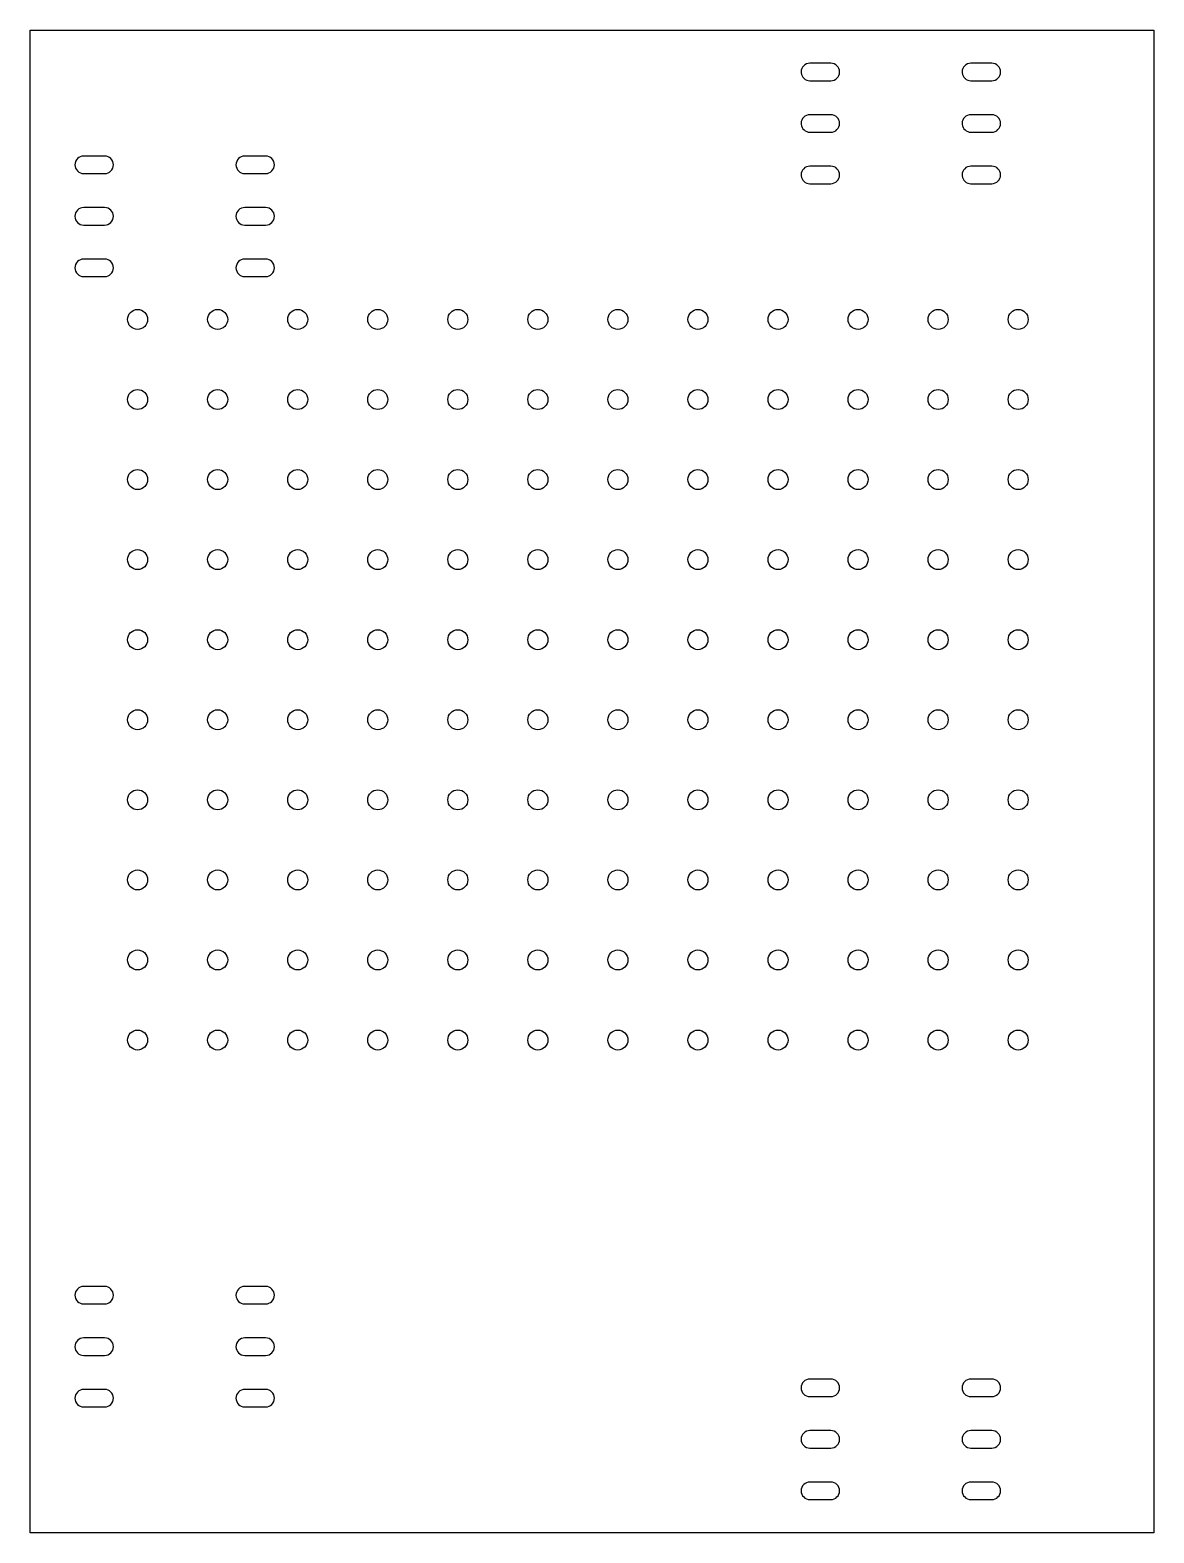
# Model space of a CAD drawing. Extents: x 466 to 915, y -288 to 313.
import ezdxf

# ---------------------------------------------------------------- set-up
doc = ezdxf.new("R2010")
doc.units = 0
doc.layers.add('CAMERA_RIG', color=7, linetype='CONTINUOUS')

msp = doc.modelspace()

# ---------------------------------------------------------------- linework, layer by layer
at = {"layer": 'CAMERA_RIG'}
for p, q in [((466, 312.65, -70.86), (915.28, 312.65, -70.86)), ((466, -288, -70.86), (466, 312.65, -70.86)), ((915.28, 312.65, -70.86), (915.28, -288, -70.86)), ((786.1, 299.41, -70.86), (777.74, 299.41, -70.86)), ((850.46, 299.41, -70.86), (842.1, 299.41, -70.86)), ((777.74, 292.41, -70.86), (786.1, 292.41, -70.86)), ((842.1, 292.41, -70.86), (850.46, 292.41, -70.86)), ((786.1, 278.83, -70.86), (777.74, 278.83, -70.86)), ((850.46, 278.83, -70.86), (842.1, 278.83, -70.86)), ((777.74, 271.83, -70.86), (786.1, 271.83, -70.86)), ((842.1, 271.83, -70.86), (850.46, 271.83, -70.86)), ((495.82, 262.3, -70.86), (487.45, 262.3, -70.86)), ((560.18, 262.3, -70.86), (551.82, 262.3, -70.86)), ((487.45, 255.3, -70.86), (495.82, 255.3, -70.86)), ((551.82, 255.3, -70.86), (560.18, 255.3, -70.86)), ((786.1, 258.25, -70.86), (777.74, 258.25, -70.86)), ((850.46, 258.25, -70.86), (842.1, 258.25, -70.86)), ((777.74, 251.25, -70.86), (786.1, 251.25, -70.86)), ((842.1, 251.25, -70.86), (850.46, 251.25, -70.86)), ((495.82, 241.72, -70.86), (487.45, 241.72, -70.86)), ((560.18, 241.72, -70.86), (551.82, 241.72, -70.86)), ((487.45, 234.72, -70.86), (495.82, 234.72, -70.86)), ((551.82, 234.72, -70.86), (560.18, 234.72, -70.86)), ((495.82, 221.14, -70.86), (487.45, 221.14, -70.86)), ((560.18, 221.14, -70.86), (551.82, 221.14, -70.86)), ((487.45, 214.14, -70.86), (495.82, 214.14, -70.86)), ((551.82, 214.14, -70.86), (560.18, 214.14, -70.86)), ((495.82, -189.5, -70.86), (487.45, -189.5, -70.86)), ((560.18, -189.5, -70.86), (551.82, -189.5, -70.86)), ((487.45, -196.5, -70.86), (495.82, -196.5, -70.86)), ((551.82, -196.5, -70.86), (560.18, -196.5, -70.86)), ((495.82, -210.08, -70.86), (487.45, -210.08, -70.86)), ((560.18, -210.08, -70.86), (551.82, -210.08, -70.86)), ((487.45, -217.08, -70.86), (495.82, -217.08, -70.86)), ((551.82, -217.08, -70.86), (560.18, -217.08, -70.86)), ((786.1, -226.5, -70.86), (777.73, -226.5, -70.86)), ((850.46, -226.5, -70.86), (842.1, -226.5, -70.86)), ((495.82, -230.66, -70.86), (487.45, -230.66, -70.86)), ((560.18, -230.66, -70.86), (551.82, -230.66, -70.86)), ((777.73, -233.5, -70.86), (786.1, -233.5, -70.86)), ((842.1, -233.5, -70.86), (850.46, -233.5, -70.86)), ((487.45, -237.66, -70.86), (495.82, -237.66, -70.86)), ((551.82, -237.66, -70.86), (560.18, -237.66, -70.86)), ((786.1, -247.08, -70.86), (777.73, -247.08, -70.86)), ((850.46, -247.08, -70.86), (842.1, -247.08, -70.86)), ((777.73, -254.08, -70.86), (786.1, -254.08, -70.86)), ((842.1, -254.08, -70.86), (850.46, -254.08, -70.86)), ((786.1, -267.66, -70.86), (777.73, -267.66, -70.86)), ((850.46, -267.66, -70.86), (842.1, -267.66, -70.86)), ((777.73, -274.66, -70.86), (786.1, -274.66, -70.86)), ((842.1, -274.66, -70.86), (850.46, -274.66, -70.86)), ((915.28, -288, -70.86), (466, -288, -70.86))]:
    msp.add_line(p, q, dxfattribs=at)
for centre in [(509, 197, -70.86), (541, 197, -70.86), (573, 197, -70.86), (605, 197, -70.86), (637, 197, -70.86), (669, 197, -70.86), (701, 197, -70.86), (733, 197, -70.86), (765, 197, -70.86), (797, 197, -70.86), (829, 197, -70.86), (861, 197, -70.86), (509, 165, -70.86), (541, 165, -70.86), (573, 165, -70.86), (605, 165, -70.86), (637, 165, -70.86), (669, 165, -70.86), (701, 165, -70.86), (733, 165, -70.86), (765, 165, -70.86), (797, 165, -70.86), (829, 165, -70.86), (861, 165, -70.86), (509, 133, -70.86), (541, 133, -70.86), (573, 133, -70.86), (605, 133, -70.86), (637, 133, -70.86), (669, 133, -70.86), (701, 133, -70.86), (733, 133, -70.86), (765, 133, -70.86), (797, 133, -70.86), (829, 133, -70.86), (861, 133, -70.86), (509, 101, -70.86), (541, 101, -70.86), (573, 101, -70.86), (605, 101, -70.86), (637, 101, -70.86), (669, 101, -70.86), (701, 101, -70.86), (733, 101, -70.86), (765, 101, -70.86), (797, 101, -70.86), (829, 101, -70.86), (861, 101, -70.86), (509, 69, -70.86), (541, 69, -70.86), (573, 69, -70.86), (605, 69, -70.86), (637, 69, -70.86), (669, 69, -70.86), (701, 69, -70.86), (733, 69, -70.86), (765, 69, -70.86), (797, 69, -70.86), (829, 69, -70.86), (861, 69, -70.86), (509, 37, -70.86), (541, 37, -70.86), (573, 37, -70.86), (605, 37, -70.86), (637, 37, -70.86), (669, 37, -70.86), (701, 37, -70.86), (733, 37, -70.86), (765, 37, -70.86), (797, 37, -70.86), (829, 37, -70.86), (861, 37, -70.86), (509, 5, -70.86), (541, 5, -70.86), (573, 5, -70.86), (605, 5, -70.86), (637, 5, -70.86), (669, 5, -70.86), (701, 5, -70.86), (733, 5, -70.86), (765, 5, -70.86), (797, 5, -70.86), (829, 5, -70.86), (861, 5, -70.86), (509, -27, -70.86), (541, -27, -70.86), (573, -27, -70.86), (605, -27, -70.86), (637, -27, -70.86), (669, -27, -70.86), (701, -27, -70.86), (733, -27, -70.86), (765, -27, -70.86), (797, -27, -70.86), (829, -27, -70.86), (861, -27, -70.86), (509, -59, -70.86), (541, -59, -70.86), (573, -59, -70.86), (605, -59, -70.86), (637, -59, -70.86), (669, -59, -70.86), (701, -59, -70.86), (733, -59, -70.86), (765, -59, -70.86), (797, -59, -70.86), (829, -59, -70.86), (861, -59, -70.86), (509, -91, -70.86), (541, -91, -70.86), (573, -91, -70.86), (605, -91, -70.86), (637, -91, -70.86), (669, -91, -70.86), (701, -91, -70.86), (733, -91, -70.86), (765, -91, -70.86), (797, -91, -70.86), (829, -91, -70.86), (861, -91, -70.86)]:
    msp.add_circle(centre, 4, dxfattribs=at)
for centre, radius, start, end in [((775.73, 295.8, -70.86), 1.5, 175.75705, 190.58205), ((777.74, 295.91, -70.86), 3.5, 90, 180), ((777.74, 295.91, -70.86), 3.5, 186.3391, 270), ((786.1, 295.91, -70.86), 3.5, 270, 90), ((842.1, 295.91, -70.86), 3.5, 90, 179.9997), ((840.1, 295.8, -70.86), 1.5, 175.75651, 190.58232), ((842.1, 295.91, -70.86), 3.5, 186.33914, 270), ((850.46, 295.91, -70.86), 3.5, 270, 90), ((777.74, 275.33, -70.86), 3.5, 90, 180), ((786.1, 275.33, -70.86), 3.5, 270, 90), ((842.1, 275.33, -70.86), 3.5, 90, 180), ((850.46, 275.33, -70.86), 3.5, 270, 90), ((775.73, 275.22, -70.86), 1.5, 175.75705, 190.58205), ((777.74, 275.33, -70.86), 3.5, 186.3391, 270), ((840.1, 275.22, -70.86), 1.5, 175.75705, 190.58205), ((842.1, 275.33, -70.86), 3.5, 186.3391, 270), ((487.45, 258.8, -70.86), 3.5, 90, 179.99999), ((487.45, 258.8, -70.86), 3.5, 179.99999, 270), ((495.82, 258.8, -70.86), 3.5, 360, 90), ((495.82, 258.8, -70.86), 3.5, 270, 360), ((551.82, 258.8, -70.86), 3.5, 90, 179.99991), ((549.82, 258.8, -70.86), 1.5, 180, 180.08892), ((551.82, 258.8, -70.86), 3.5, 180.03803, 270), ((560.18, 258.8, -70.86), 3.5, 0.00007, 90), ((560.18, 258.8, -70.86), 3.5, 270, 0.00008), ((775.73, 254.64, -70.86), 1.5, 175.75705, 190.58205), ((777.74, 254.75, -70.86), 3.5, 90, 180), ((777.74, 254.75, -70.86), 3.5, 186.3391, 270), ((786.1, 254.75, -70.86), 3.5, 270, 90), ((842.1, 254.75, -70.86), 3.5, 90, 180), ((840.1, 254.64, -70.86), 1.5, 175.75705, 190.58205), ((842.1, 254.75, -70.86), 3.5, 186.3391, 270), ((850.46, 254.75, -70.86), 3.5, 270, 90), ((487.45, 238.22, -70.86), 3.5, 90, 180.00002), ((495.82, 238.22, -70.86), 3.5, 0.00001, 90), ((551.82, 238.22, -70.86), 3.5, 90, 180.00001), ((560.18, 238.22, -70.86), 3.5, 360, 90), ((487.45, 238.22, -70.86), 3.5, 180.00002, 270), ((495.82, 238.22, -70.86), 3.5, 270, 0.00001), ((551.82, 238.22, -70.86), 3.5, 180.00001, 270), ((560.18, 238.22, -70.86), 3.5, 270, 360), ((487.45, 217.64, -70.86), 3.5, 90, 180.00001), ((487.45, 217.64, -70.86), 3.5, 180.00001, 270), ((495.82, 217.64, -70.86), 3.5, 360, 90), ((495.82, 217.64, -70.86), 3.5, 270, 360), ((551.82, 217.64, -70.86), 3.5, 90, 180), ((551.82, 217.64, -70.86), 3.5, 180, 270), ((560.18, 217.64, -70.86), 3.5, 360, 90), ((560.18, 217.64, -70.86), 3.5, 270, 360), ((487.45, -193, -70.86), 3.5, 90, 179.99998), ((495.82, -193, -70.86), 3.5, 360, 90), ((551.82, -193, -70.86), 3.5, 90, 179.96171), ((560.18, -193, -70.86), 3.5, 0.00012, 90), ((487.45, -193, -70.86), 3.5, 179.99998, 270), ((495.82, -193, -70.86), 3.5, 270, 0), ((551.82, -193, -70.86), 3.5, 180.03803, 270), ((560.18, -193, -70.86), 3.5, 270, 0.00014), ((487.45, -213.58, -70.86), 3.5, 90, 179.99998), ((495.82, -213.58, -70.86), 3.5, 0, 90), ((551.82, -213.58, -70.86), 3.5, 90, 180.00001), ((560.18, -213.58, -70.86), 3.5, 360, 90), ((487.45, -213.58, -70.86), 3.5, 179.99998, 270), ((495.82, -213.58, -70.86), 3.5, 270, 0), ((551.82, -213.58, -70.86), 3.5, 180.00001, 270), ((560.18, -213.58, -70.86), 3.5, 270, 360), ((777.73, -230, -70.86), 3.5, 90, 180), ((786.1, -230, -70.86), 3.5, 0, 90), ((842.1, -230, -70.86), 3.5, 90, 179.99991), ((850.46, -230, -70.86), 3.5, 0.00007, 90), ((487.45, -234.16, -70.86), 3.5, 90, 180.00001), ((487.45, -234.16, -70.86), 3.5, 180.00001, 270), ((495.82, -234.16, -70.86), 3.5, 0, 90), ((495.82, -234.16, -70.86), 3.5, 270, 0), ((551.82, -234.16, -70.86), 3.5, 90, 180.00002), ((551.82, -234.16, -70.86), 3.5, 180.00002, 270), ((560.18, -234.16, -70.86), 3.5, 360, 90), ((560.18, -234.16, -70.86), 3.5, 270, 360), ((777.73, -230, -70.86), 3.5, 180, 270), ((786.1, -230, -70.86), 3.5, 270, 0), ((842.1, -230, -70.86), 3.5, 180.03803, 270), ((850.46, -230, -70.86), 3.5, 270, 0.00008), ((777.73, -250.58, -70.86), 3.5, 90, 180), ((777.73, -250.58, -70.86), 3.5, 180, 270), ((786.1, -250.58, -70.86), 3.5, 0, 90), ((786.1, -250.58, -70.86), 3.5, 270, 0), ((842.1, -250.58, -70.86), 3.5, 90, 180), ((842.1, -250.58, -70.86), 3.5, 180, 270), ((850.46, -250.58, -70.86), 3.5, 360, 90), ((850.46, -250.58, -70.86), 3.5, 270, 0), ((777.73, -271.16, -70.86), 3.5, 90, 180.00001), ((786.1, -271.16, -70.86), 3.5, 360, 90), ((842.1, -271.16, -70.86), 3.5, 90, 180), ((850.46, -271.16, -70.86), 3.5, 360, 90), ((777.73, -271.16, -70.86), 3.5, 180.00001, 270), ((786.1, -271.16, -70.86), 3.5, 270, 360), ((842.1, -271.16, -70.86), 3.5, 180, 270), ((850.46, -271.16, -70.86), 3.5, 270, 360)]:
    msp.add_arc(centre, radius, start, end, dxfattribs=at)
at = {"layer": 'CAMERA_RIG', "extrusion": (2.35344e-08, -5.34962e-14, 1)}
msp.add_arc((549.82, -193, -70.86), 1.5, 179.91082, 180.08892, dxfattribs=at)
at = {"layer": 'CAMERA_RIG', "extrusion": (6.31801e-08, 4.90268e-11, 1)}
msp.add_arc((840.1, -230, -70.86), 1.51, 180.00017, 180.08875, dxfattribs=at)

doc.saveas('drawing.dxf')
